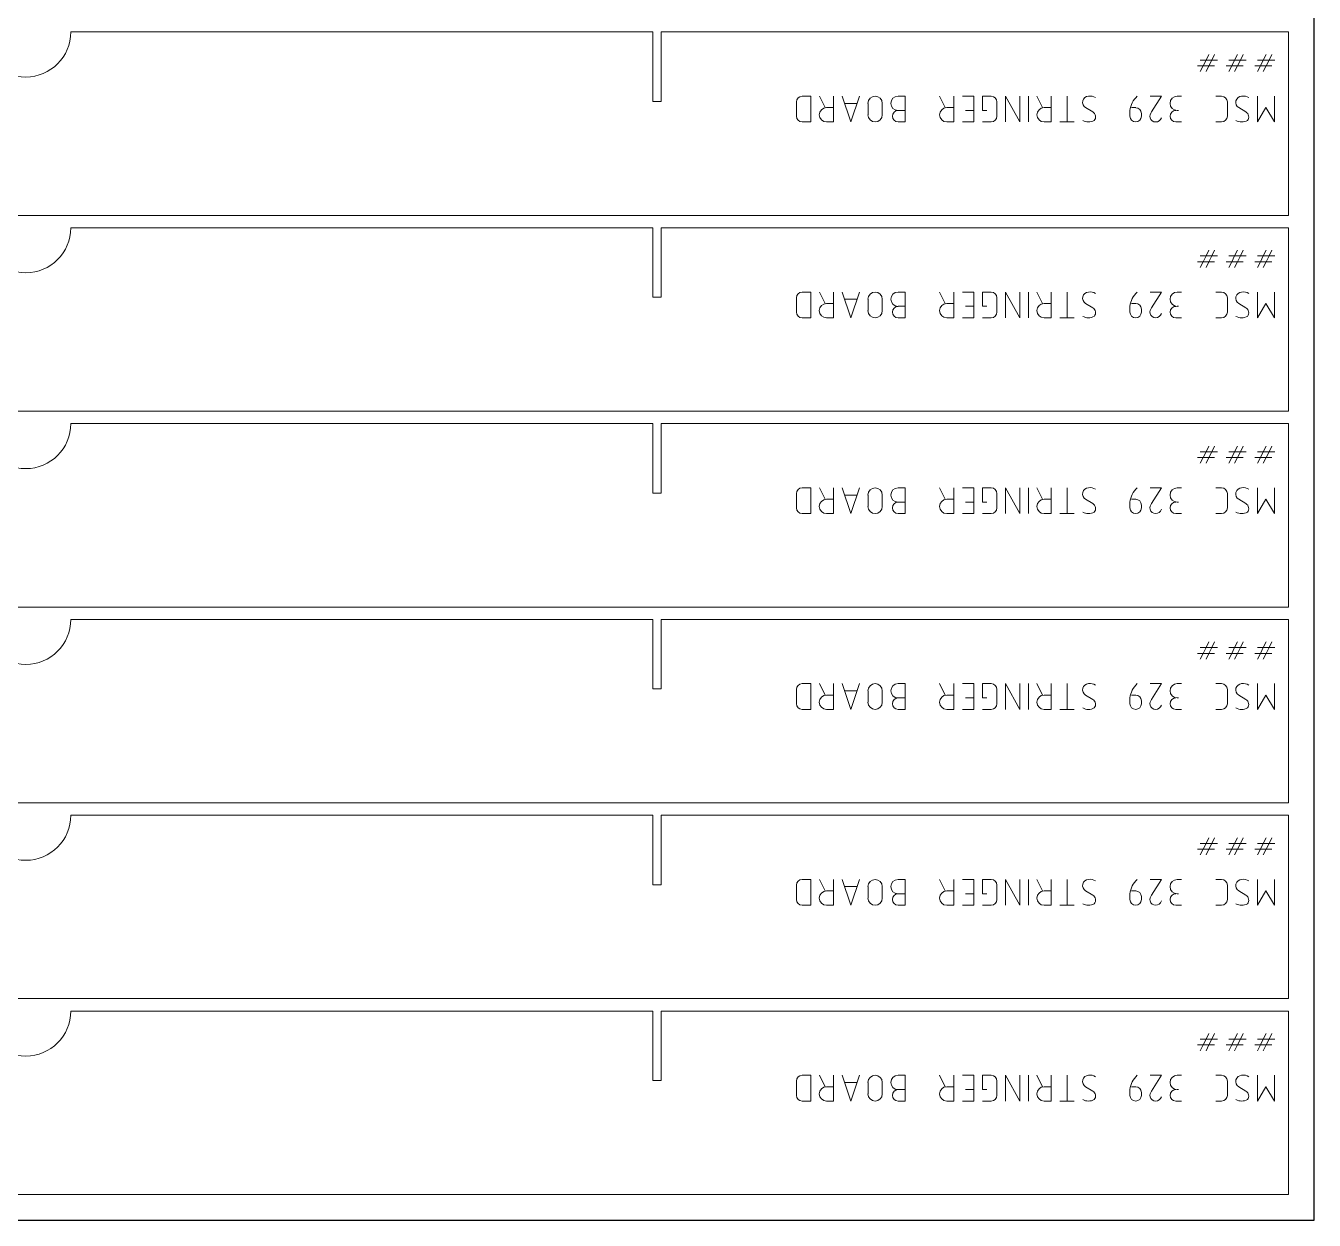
# Model space of a CAD drawing. Header units: inches. Extents: x 142 to 14402, y 211 to 2711.
# Drawn here: x 12802 to 13302, y 211 to 675 of the extents above; entities that cross this region are included whole.
import ezdxf

# ---------------------------------------------------------------- set-up
doc = ezdxf.new("R2010")
doc.units = ezdxf.units.IN
doc.header["$MEASUREMENT"] = 0
doc.layers.add('IV_MARK_SURFACE', color=2, linetype='Continuous', lineweight=5)
doc.layers.add('IV_OUTER_PROFILE', color=7, linetype='Continuous', lineweight=5)

msp = doc.modelspace()

# ---------------------------------------------------------------- linework, layer by layer
msp.add_lwpolyline([(12301.69, 211.42), (13301.69, 211.42), (13301.69, 2211.42), (12301.69, 2211.42)], close=True)
at = {"layer": 'IV_MARK_SURFACE'}
for p, q in [((13257.48, 661.67), (13259.7, 661.67)), ((13258.59, 659.45), (13259.7, 661.67)), ((13259.7, 661.67), (13260.81, 663.9)), ((13259.7, 661.67), (13261.92, 661.67)), ((13261.92, 661.67), (13260.81, 659.45)), ((13263.03, 663.9), (13261.92, 661.67)), ((13261.92, 661.67), (13264.15, 661.67)), ((13268.59, 661.67), (13270.81, 661.67)), ((13269.7, 659.45), (13270.81, 661.67)), ((13270.81, 661.67), (13271.92, 663.9)), ((13270.81, 661.67), (13273.03, 661.67)), ((13273.03, 661.67), (13271.92, 659.45)), ((13274.15, 663.9), (13273.03, 661.67)), ((13273.03, 661.67), (13275.26, 661.67)), ((13279.7, 661.67), (13281.92, 661.67)), ((13280.81, 659.45), (13281.92, 661.67)), ((13281.92, 661.67), (13283.03, 663.9)), ((13281.92, 661.67), (13284.15, 661.67)), ((13284.15, 661.67), (13283.03, 659.45)), ((13285.26, 663.9), (13284.15, 661.67)), ((13284.15, 661.67), (13286.37, 661.67)), ((13258.59, 659.45), (13256.37, 659.45)), ((13257.48, 657.23), (13258.59, 659.45)), ((13260.81, 659.45), (13258.59, 659.45)), ((13260.81, 659.45), (13259.7, 657.23)), ((13263.03, 659.45), (13260.81, 659.45)), ((13269.7, 659.45), (13267.48, 659.45)), ((13268.59, 657.23), (13269.7, 659.45)), ((13271.92, 659.45), (13269.7, 659.45)), ((13271.92, 659.45), (13270.81, 657.23)), ((13274.15, 659.45), (13271.92, 659.45)), ((13280.81, 659.45), (13278.59, 659.45)), ((13279.7, 657.23), (13280.81, 659.45)), ((13283.03, 659.45), (13280.81, 659.45)), ((13283.03, 659.45), (13281.92, 657.23)), ((13285.26, 659.45), (13283.03, 659.45)), ((13100.75, 645.46), (13100.75, 639.9)), ((13106.3, 647.68), (13102.97, 647.68)), ((13106.3, 637.68), (13106.3, 647.68)), ((13111.86, 643.24), (13109.64, 647.68)), ((13115.19, 647.68), (13115.19, 643.24)), ((13118.53, 647.68), (13121.86, 637.68)), ((13121.86, 637.68), (13125.19, 647.68)), ((13140.19, 647.68), (13142.97, 647.68)), ((13142.97, 647.68), (13142.97, 642.13)), ((13158.53, 643.24), (13156.3, 647.68)), ((13161.86, 647.68), (13161.86, 643.24)), ((13165.19, 647.68), (13169.64, 647.68)), ((13169.64, 647.68), (13169.64, 642.13)), ((13176.3, 647.68), (13172.97, 647.68)), ((13172.97, 647.68), (13172.97, 642.13)), ((13178.53, 639.9), (13178.53, 645.46)), ((13187.41, 637.68), (13181.86, 647.68)), ((13181.86, 647.68), (13181.86, 637.68)), ((13187.41, 647.68), (13187.41, 637.68)), ((13190.75, 647.68), (13190.75, 637.68)), ((13196.3, 643.24), (13194.08, 647.68)), ((13199.64, 647.68), (13199.64, 643.24)), ((13205.75, 647.68), (13205.75, 637.68)), ((13237.97, 647.68), (13242.41, 647.68)), ((13242.41, 647.68), (13238.53, 641.57)), ((13250.19, 647.68), (13248.53, 647.68)), ((13263.53, 647.68), (13265.75, 647.68)), ((13267.97, 645.46), (13267.97, 639.9)), ((13279.64, 637.68), (13279.64, 647.68)), ((13286.3, 647.68), (13286.3, 637.68)), ((13112.41, 643.24), (13115.19, 643.24)), ((13115.19, 643.24), (13115.19, 637.68)), ((13124.08, 644.9), (13119.64, 644.9)), ((13128.53, 644.9), (13128.53, 640.46)), ((13134.08, 640.46), (13134.08, 644.9)), ((13140.19, 642.13), (13142.97, 642.13)), ((13142.97, 642.13), (13142.97, 637.68)), ((13159.08, 643.24), (13161.86, 643.24)), ((13161.86, 643.24), (13161.86, 637.68)), ((13169.64, 642.13), (13166.3, 642.13)), ((13169.64, 642.13), (13169.64, 637.68)), ((13172.97, 642.13), (13174.64, 642.13)), ((13196.86, 643.24), (13199.64, 643.24)), ((13199.64, 643.24), (13199.64, 637.68)), ((13212.97, 643.24), (13215.75, 641.57)), ((13230.19, 642.13), (13230.19, 639.9)), ((13232.41, 643.24), (13230.75, 643.24)), ((13234.64, 639.9), (13234.64, 641.01)), ((13248.53, 642.13), (13249.08, 642.13)), ((13272.41, 643.24), (13275.19, 641.57)), ((13282.97, 643.24), (13279.64, 637.68)), ((13286.3, 637.68), (13282.97, 643.24)), ((13102.97, 637.68), (13106.3, 637.68)), ((13115.19, 637.68), (13112.41, 637.68)), ((13142.97, 637.68), (13140.19, 637.68)), ((13161.86, 637.68), (13159.08, 637.68)), ((13169.64, 637.68), (13165.19, 637.68)), ((13172.97, 637.68), (13176.3, 637.68)), ((13199.64, 637.68), (13196.86, 637.68)), ((13205.75, 637.68), (13202.97, 637.68)), ((13208.53, 637.68), (13205.75, 637.68)), ((13247.97, 637.68), (13250.19, 637.68)), ((13265.75, 637.68), (13263.53, 637.68)), ((13257.48, 585.67), (13259.7, 585.67)), ((13258.59, 583.45), (13259.7, 585.67)), ((13259.7, 585.67), (13260.81, 587.9)), ((13259.7, 585.67), (13261.92, 585.67)), ((13261.92, 585.67), (13260.81, 583.45)), ((13263.03, 587.9), (13261.92, 585.67)), ((13261.92, 585.67), (13264.15, 585.67)), ((13268.59, 585.67), (13270.81, 585.67)), ((13269.7, 583.45), (13270.81, 585.67)), ((13270.81, 585.67), (13271.92, 587.9)), ((13270.81, 585.67), (13273.03, 585.67)), ((13273.03, 585.67), (13271.92, 583.45)), ((13274.15, 587.9), (13273.03, 585.67)), ((13273.03, 585.67), (13275.26, 585.67)), ((13279.7, 585.67), (13281.92, 585.67)), ((13280.81, 583.45), (13281.92, 585.67)), ((13281.92, 585.67), (13283.03, 587.9)), ((13281.92, 585.67), (13284.15, 585.67)), ((13284.15, 585.67), (13283.03, 583.45)), ((13285.26, 587.9), (13284.15, 585.67)), ((13284.15, 585.67), (13286.37, 585.67)), ((13258.59, 583.45), (13256.37, 583.45)), ((13257.48, 581.23), (13258.59, 583.45)), ((13260.81, 583.45), (13258.59, 583.45)), ((13260.81, 583.45), (13259.7, 581.23)), ((13263.03, 583.45), (13260.81, 583.45)), ((13269.7, 583.45), (13267.48, 583.45)), ((13268.59, 581.23), (13269.7, 583.45)), ((13271.92, 583.45), (13269.7, 583.45)), ((13271.92, 583.45), (13270.81, 581.23)), ((13274.15, 583.45), (13271.92, 583.45)), ((13280.81, 583.45), (13278.59, 583.45)), ((13279.7, 581.23), (13280.81, 583.45)), ((13283.03, 583.45), (13280.81, 583.45)), ((13283.03, 583.45), (13281.92, 581.23)), ((13285.26, 583.45), (13283.03, 583.45)), ((13106.3, 571.68), (13102.97, 571.68)), ((13106.3, 561.68), (13106.3, 571.68)), ((13111.86, 567.24), (13109.64, 571.68)), ((13115.19, 571.68), (13115.19, 567.24)), ((13118.53, 571.68), (13121.86, 561.68)), ((13121.86, 561.68), (13125.19, 571.68)), ((13140.19, 571.68), (13142.97, 571.68)), ((13142.97, 571.68), (13142.97, 566.13)), ((13158.53, 567.24), (13156.3, 571.68)), ((13161.86, 571.68), (13161.86, 567.24)), ((13165.19, 571.68), (13169.64, 571.68)), ((13169.64, 571.68), (13169.64, 566.13)), ((13176.3, 571.68), (13172.97, 571.68)), ((13172.97, 571.68), (13172.97, 566.13)), ((13187.41, 561.68), (13181.86, 571.68)), ((13181.86, 571.68), (13181.86, 561.68)), ((13187.41, 571.68), (13187.41, 561.68)), ((13190.75, 571.68), (13190.75, 561.68)), ((13196.3, 567.24), (13194.08, 571.68)), ((13199.64, 571.68), (13199.64, 567.24)), ((13205.75, 571.68), (13205.75, 561.68)), ((13237.97, 571.68), (13242.41, 571.68)), ((13242.41, 571.68), (13238.53, 565.57)), ((13250.19, 571.68), (13248.53, 571.68)), ((13263.53, 571.68), (13265.75, 571.68)), ((13279.64, 561.68), (13279.64, 571.68)), ((13286.3, 571.68), (13286.3, 561.68)), ((13100.75, 569.46), (13100.75, 563.9)), ((13112.41, 567.24), (13115.19, 567.24)), ((13115.19, 567.24), (13115.19, 561.68)), ((13124.08, 568.9), (13119.64, 568.9)), ((13128.53, 568.9), (13128.53, 564.46)), ((13134.08, 564.46), (13134.08, 568.9)), ((13140.19, 566.13), (13142.97, 566.13)), ((13142.97, 566.13), (13142.97, 561.68)), ((13159.08, 567.24), (13161.86, 567.24)), ((13161.86, 567.24), (13161.86, 561.68)), ((13169.64, 566.13), (13166.3, 566.13)), ((13169.64, 566.13), (13169.64, 561.68)), ((13172.97, 566.13), (13174.64, 566.13)), ((13178.53, 563.9), (13178.53, 569.46)), ((13196.86, 567.24), (13199.64, 567.24)), ((13199.64, 567.24), (13199.64, 561.68)), ((13212.97, 567.24), (13215.75, 565.57)), ((13230.19, 566.13), (13230.19, 563.9)), ((13232.41, 567.24), (13230.75, 567.24)), ((13234.64, 563.9), (13234.64, 565.01)), ((13248.53, 566.13), (13249.08, 566.13)), ((13267.97, 569.46), (13267.97, 563.9)), ((13272.41, 567.24), (13275.19, 565.57)), ((13282.97, 567.24), (13279.64, 561.68)), ((13286.3, 561.68), (13282.97, 567.24)), ((13102.97, 561.68), (13106.3, 561.68)), ((13115.19, 561.68), (13112.41, 561.68)), ((13142.97, 561.68), (13140.19, 561.68)), ((13161.86, 561.68), (13159.08, 561.68)), ((13169.64, 561.68), (13165.19, 561.68)), ((13172.97, 561.68), (13176.3, 561.68)), ((13199.64, 561.68), (13196.86, 561.68)), ((13205.75, 561.68), (13202.97, 561.68)), ((13208.53, 561.68), (13205.75, 561.68)), ((13247.97, 561.68), (13250.19, 561.68)), ((13265.75, 561.68), (13263.53, 561.68)), ((13259.7, 509.67), (13260.81, 511.9)), ((13263.03, 511.9), (13261.92, 509.67)), ((13270.81, 509.67), (13271.92, 511.9)), ((13274.15, 511.9), (13273.03, 509.67)), ((13281.92, 509.67), (13283.03, 511.9)), ((13285.26, 511.9), (13284.15, 509.67)), ((13258.59, 507.45), (13256.37, 507.45)), ((13257.48, 509.67), (13259.7, 509.67)), ((13257.48, 505.23), (13258.59, 507.45)), ((13258.59, 507.45), (13259.7, 509.67)), ((13260.81, 507.45), (13258.59, 507.45)), ((13259.7, 509.67), (13261.92, 509.67)), ((13260.81, 507.45), (13259.7, 505.23)), ((13261.92, 509.67), (13260.81, 507.45)), ((13263.03, 507.45), (13260.81, 507.45)), ((13261.92, 509.67), (13264.15, 509.67)), ((13269.7, 507.45), (13267.48, 507.45)), ((13268.59, 509.67), (13270.81, 509.67)), ((13268.59, 505.23), (13269.7, 507.45)), ((13269.7, 507.45), (13270.81, 509.67)), ((13271.92, 507.45), (13269.7, 507.45)), ((13270.81, 509.67), (13273.03, 509.67)), ((13271.92, 507.45), (13270.81, 505.23)), ((13273.03, 509.67), (13271.92, 507.45)), ((13274.15, 507.45), (13271.92, 507.45)), ((13273.03, 509.67), (13275.26, 509.67)), ((13280.81, 507.45), (13278.59, 507.45)), ((13279.7, 509.67), (13281.92, 509.67)), ((13279.7, 505.23), (13280.81, 507.45)), ((13280.81, 507.45), (13281.92, 509.67)), ((13283.03, 507.45), (13280.81, 507.45)), ((13281.92, 509.67), (13284.15, 509.67)), ((13283.03, 507.45), (13281.92, 505.23)), ((13284.15, 509.67), (13283.03, 507.45)), ((13285.26, 507.45), (13283.03, 507.45)), ((13284.15, 509.67), (13286.37, 509.67)), ((13106.3, 495.68), (13102.97, 495.68)), ((13106.3, 485.68), (13106.3, 495.68)), ((13111.86, 491.24), (13109.64, 495.68)), ((13115.19, 495.68), (13115.19, 491.24)), ((13118.53, 495.68), (13121.86, 485.68)), ((13121.86, 485.68), (13125.19, 495.68)), ((13140.19, 495.68), (13142.97, 495.68)), ((13142.97, 495.68), (13142.97, 490.13)), ((13158.53, 491.24), (13156.3, 495.68)), ((13161.86, 495.68), (13161.86, 491.24)), ((13165.19, 495.68), (13169.64, 495.68)), ((13169.64, 495.68), (13169.64, 490.13)), ((13176.3, 495.68), (13172.97, 495.68)), ((13172.97, 495.68), (13172.97, 490.13)), ((13187.41, 485.68), (13181.86, 495.68)), ((13181.86, 495.68), (13181.86, 485.68)), ((13187.41, 495.68), (13187.41, 485.68)), ((13190.75, 495.68), (13190.75, 485.68)), ((13196.3, 491.24), (13194.08, 495.68)), ((13199.64, 495.68), (13199.64, 491.24)), ((13205.75, 495.68), (13205.75, 485.68)), ((13237.97, 495.68), (13242.41, 495.68)), ((13242.41, 495.68), (13238.53, 489.57)), ((13250.19, 495.68), (13248.53, 495.68)), ((13263.53, 495.68), (13265.75, 495.68)), ((13279.64, 485.68), (13279.64, 495.68)), ((13286.3, 495.68), (13286.3, 485.68)), ((13100.75, 493.46), (13100.75, 487.9)), ((13112.41, 491.24), (13115.19, 491.24)), ((13115.19, 491.24), (13115.19, 485.68)), ((13124.08, 492.9), (13119.64, 492.9)), ((13128.53, 492.9), (13128.53, 488.46)), ((13134.08, 488.46), (13134.08, 492.9)), ((13140.19, 490.13), (13142.97, 490.13)), ((13142.97, 490.13), (13142.97, 485.68)), ((13159.08, 491.24), (13161.86, 491.24)), ((13161.86, 491.24), (13161.86, 485.68)), ((13169.64, 490.13), (13166.3, 490.13)), ((13169.64, 490.13), (13169.64, 485.68)), ((13172.97, 490.13), (13174.64, 490.13)), ((13178.53, 487.9), (13178.53, 493.46)), ((13196.86, 491.24), (13199.64, 491.24)), ((13199.64, 491.24), (13199.64, 485.68)), ((13212.97, 491.24), (13215.75, 489.57)), ((13230.19, 490.13), (13230.19, 487.9)), ((13232.41, 491.24), (13230.75, 491.24)), ((13248.53, 490.13), (13249.08, 490.13)), ((13267.97, 493.46), (13267.97, 487.9)), ((13272.41, 491.24), (13275.19, 489.57)), ((13282.97, 491.24), (13279.64, 485.68)), ((13286.3, 485.68), (13282.97, 491.24)), ((13102.97, 485.68), (13106.3, 485.68)), ((13115.19, 485.68), (13112.41, 485.68)), ((13142.97, 485.68), (13140.19, 485.68)), ((13161.86, 485.68), (13159.08, 485.68)), ((13169.64, 485.68), (13165.19, 485.68)), ((13172.97, 485.68), (13176.3, 485.68)), ((13199.64, 485.68), (13196.86, 485.68)), ((13205.75, 485.68), (13202.97, 485.68)), ((13208.53, 485.68), (13205.75, 485.68)), ((13234.64, 487.9), (13234.64, 489.01)), ((13247.97, 485.68), (13250.19, 485.68)), ((13265.75, 485.68), (13263.53, 485.68)), ((13259.7, 433.67), (13260.81, 435.9)), ((13263.03, 435.9), (13261.92, 433.67)), ((13270.81, 433.67), (13271.92, 435.9)), ((13274.15, 435.9), (13273.03, 433.67)), ((13281.92, 433.67), (13283.03, 435.9)), ((13285.26, 435.9), (13284.15, 433.67)), ((13258.59, 431.45), (13256.37, 431.45)), ((13257.48, 433.67), (13259.7, 433.67)), ((13257.48, 429.23), (13258.59, 431.45)), ((13258.59, 431.45), (13259.7, 433.67)), ((13260.81, 431.45), (13258.59, 431.45)), ((13259.7, 433.67), (13261.92, 433.67)), ((13260.81, 431.45), (13259.7, 429.23)), ((13261.92, 433.67), (13260.81, 431.45)), ((13263.03, 431.45), (13260.81, 431.45)), ((13261.92, 433.67), (13264.15, 433.67)), ((13269.7, 431.45), (13267.48, 431.45)), ((13268.59, 433.67), (13270.81, 433.67)), ((13268.59, 429.23), (13269.7, 431.45)), ((13269.7, 431.45), (13270.81, 433.67)), ((13271.92, 431.45), (13269.7, 431.45)), ((13270.81, 433.67), (13273.03, 433.67)), ((13271.92, 431.45), (13270.81, 429.23)), ((13273.03, 433.67), (13271.92, 431.45)), ((13274.15, 431.45), (13271.92, 431.45)), ((13273.03, 433.67), (13275.26, 433.67)), ((13280.81, 431.45), (13278.59, 431.45)), ((13279.7, 433.67), (13281.92, 433.67)), ((13279.7, 429.23), (13280.81, 431.45)), ((13280.81, 431.45), (13281.92, 433.67)), ((13283.03, 431.45), (13280.81, 431.45)), ((13281.92, 433.67), (13284.15, 433.67)), ((13283.03, 431.45), (13281.92, 429.23)), ((13284.15, 433.67), (13283.03, 431.45)), ((13285.26, 431.45), (13283.03, 431.45)), ((13284.15, 433.67), (13286.37, 433.67)), ((13100.75, 417.46), (13100.75, 411.9)), ((13106.3, 419.68), (13102.97, 419.68)), ((13106.3, 409.68), (13106.3, 419.68)), ((13111.86, 415.24), (13109.64, 419.68)), ((13112.41, 415.24), (13115.19, 415.24)), ((13115.19, 419.68), (13115.19, 415.24)), ((13115.19, 415.24), (13115.19, 409.68)), ((13118.53, 419.68), (13121.86, 409.68)), ((13124.08, 416.9), (13119.64, 416.9)), ((13121.86, 409.68), (13125.19, 419.68)), ((13128.53, 416.9), (13128.53, 412.46)), ((13134.08, 412.46), (13134.08, 416.9)), ((13140.19, 419.68), (13142.97, 419.68)), ((13142.97, 419.68), (13142.97, 414.13)), ((13158.53, 415.24), (13156.3, 419.68)), ((13159.08, 415.24), (13161.86, 415.24)), ((13161.86, 419.68), (13161.86, 415.24)), ((13161.86, 415.24), (13161.86, 409.68)), ((13165.19, 419.68), (13169.64, 419.68)), ((13169.64, 419.68), (13169.64, 414.13)), ((13176.3, 419.68), (13172.97, 419.68)), ((13172.97, 419.68), (13172.97, 414.13)), ((13178.53, 411.9), (13178.53, 417.46)), ((13187.41, 409.68), (13181.86, 419.68)), ((13181.86, 419.68), (13181.86, 409.68)), ((13187.41, 419.68), (13187.41, 409.68)), ((13190.75, 419.68), (13190.75, 409.68)), ((13196.3, 415.24), (13194.08, 419.68)), ((13196.86, 415.24), (13199.64, 415.24)), ((13199.64, 419.68), (13199.64, 415.24)), ((13199.64, 415.24), (13199.64, 409.68)), ((13205.75, 419.68), (13205.75, 409.68)), ((13212.97, 415.24), (13215.75, 413.57)), ((13232.41, 415.24), (13230.75, 415.24)), ((13237.97, 419.68), (13242.41, 419.68)), ((13242.41, 419.68), (13238.53, 413.57)), ((13250.19, 419.68), (13248.53, 419.68)), ((13263.53, 419.68), (13265.75, 419.68)), ((13267.97, 417.46), (13267.97, 411.9)), ((13272.41, 415.24), (13275.19, 413.57)), ((13279.64, 409.68), (13279.64, 419.68)), ((13282.97, 415.24), (13279.64, 409.68)), ((13286.3, 409.68), (13282.97, 415.24)), ((13286.3, 419.68), (13286.3, 409.68)), ((13140.19, 414.13), (13142.97, 414.13)), ((13142.97, 414.13), (13142.97, 409.68)), ((13169.64, 414.13), (13166.3, 414.13)), ((13169.64, 414.13), (13169.64, 409.68)), ((13172.97, 414.13), (13174.64, 414.13)), ((13230.19, 414.13), (13230.19, 411.9)), ((13234.64, 411.9), (13234.64, 413.01)), ((13248.53, 414.13), (13249.08, 414.13)), ((13102.97, 409.68), (13106.3, 409.68)), ((13115.19, 409.68), (13112.41, 409.68)), ((13142.97, 409.68), (13140.19, 409.68)), ((13161.86, 409.68), (13159.08, 409.68)), ((13169.64, 409.68), (13165.19, 409.68)), ((13172.97, 409.68), (13176.3, 409.68)), ((13199.64, 409.68), (13196.86, 409.68)), ((13205.75, 409.68), (13202.97, 409.68)), ((13208.53, 409.68), (13205.75, 409.68)), ((13247.97, 409.68), (13250.19, 409.68)), ((13265.75, 409.68), (13263.53, 409.68)), ((13258.59, 355.45), (13256.37, 355.45)), ((13257.48, 357.67), (13259.7, 357.67)), ((13257.48, 353.23), (13258.59, 355.45)), ((13258.59, 355.45), (13259.7, 357.67)), ((13260.81, 355.45), (13258.59, 355.45)), ((13259.7, 357.67), (13260.81, 359.9)), ((13259.7, 357.67), (13261.92, 357.67)), ((13260.81, 355.45), (13259.7, 353.23)), ((13261.92, 357.67), (13260.81, 355.45)), ((13263.03, 355.45), (13260.81, 355.45)), ((13263.03, 359.9), (13261.92, 357.67)), ((13261.92, 357.67), (13264.15, 357.67)), ((13269.7, 355.45), (13267.48, 355.45)), ((13268.59, 357.67), (13270.81, 357.67)), ((13268.59, 353.23), (13269.7, 355.45)), ((13269.7, 355.45), (13270.81, 357.67)), ((13271.92, 355.45), (13269.7, 355.45)), ((13270.81, 357.67), (13271.92, 359.9)), ((13270.81, 357.67), (13273.03, 357.67)), ((13271.92, 355.45), (13270.81, 353.23)), ((13273.03, 357.67), (13271.92, 355.45)), ((13274.15, 355.45), (13271.92, 355.45)), ((13274.15, 359.9), (13273.03, 357.67)), ((13273.03, 357.67), (13275.26, 357.67)), ((13280.81, 355.45), (13278.59, 355.45)), ((13279.7, 357.67), (13281.92, 357.67)), ((13279.7, 353.23), (13280.81, 355.45)), ((13280.81, 355.45), (13281.92, 357.67)), ((13283.03, 355.45), (13280.81, 355.45)), ((13281.92, 357.67), (13283.03, 359.9)), ((13281.92, 357.67), (13284.15, 357.67)), ((13283.03, 355.45), (13281.92, 353.23)), ((13284.15, 357.67), (13283.03, 355.45)), ((13285.26, 355.45), (13283.03, 355.45)), ((13285.26, 359.9), (13284.15, 357.67)), ((13284.15, 357.67), (13286.37, 357.67)), ((13100.75, 341.46), (13100.75, 335.9)), ((13106.3, 343.68), (13102.97, 343.68)), ((13106.3, 333.68), (13106.3, 343.68)), ((13111.86, 339.24), (13109.64, 343.68)), ((13115.19, 343.68), (13115.19, 339.24)), ((13118.53, 343.68), (13121.86, 333.68)), ((13124.08, 340.9), (13119.64, 340.9)), ((13121.86, 333.68), (13125.19, 343.68)), ((13128.53, 340.9), (13128.53, 336.46)), ((13134.08, 336.46), (13134.08, 340.9)), ((13140.19, 343.68), (13142.97, 343.68)), ((13142.97, 343.68), (13142.97, 338.13)), ((13158.53, 339.24), (13156.3, 343.68)), ((13161.86, 343.68), (13161.86, 339.24)), ((13165.19, 343.68), (13169.64, 343.68)), ((13169.64, 343.68), (13169.64, 338.13)), ((13176.3, 343.68), (13172.97, 343.68)), ((13172.97, 343.68), (13172.97, 338.13)), ((13178.53, 335.9), (13178.53, 341.46)), ((13187.41, 333.68), (13181.86, 343.68)), ((13181.86, 343.68), (13181.86, 333.68)), ((13187.41, 343.68), (13187.41, 333.68)), ((13190.75, 343.68), (13190.75, 333.68)), ((13196.3, 339.24), (13194.08, 343.68)), ((13199.64, 343.68), (13199.64, 339.24)), ((13205.75, 343.68), (13205.75, 333.68)), ((13237.97, 343.68), (13242.41, 343.68)), ((13242.41, 343.68), (13238.53, 337.57)), ((13250.19, 343.68), (13248.53, 343.68)), ((13263.53, 343.68), (13265.75, 343.68)), ((13267.97, 341.46), (13267.97, 335.9)), ((13279.64, 333.68), (13279.64, 343.68)), ((13286.3, 343.68), (13286.3, 333.68)), ((13112.41, 339.24), (13115.19, 339.24)), ((13115.19, 339.24), (13115.19, 333.68)), ((13140.19, 338.13), (13142.97, 338.13)), ((13142.97, 338.13), (13142.97, 333.68)), ((13159.08, 339.24), (13161.86, 339.24)), ((13161.86, 339.24), (13161.86, 333.68)), ((13169.64, 338.13), (13166.3, 338.13)), ((13169.64, 338.13), (13169.64, 333.68)), ((13172.97, 338.13), (13174.64, 338.13)), ((13196.86, 339.24), (13199.64, 339.24)), ((13199.64, 339.24), (13199.64, 333.68)), ((13212.97, 339.24), (13215.75, 337.57)), ((13230.19, 338.13), (13230.19, 335.9)), ((13232.41, 339.24), (13230.75, 339.24)), ((13234.64, 335.9), (13234.64, 337.01)), ((13248.53, 338.13), (13249.08, 338.13)), ((13272.41, 339.24), (13275.19, 337.57)), ((13282.97, 339.24), (13279.64, 333.68)), ((13286.3, 333.68), (13282.97, 339.24)), ((13102.97, 333.68), (13106.3, 333.68)), ((13115.19, 333.68), (13112.41, 333.68)), ((13142.97, 333.68), (13140.19, 333.68)), ((13161.86, 333.68), (13159.08, 333.68)), ((13169.64, 333.68), (13165.19, 333.68)), ((13172.97, 333.68), (13176.3, 333.68)), ((13199.64, 333.68), (13196.86, 333.68)), ((13205.75, 333.68), (13202.97, 333.68)), ((13208.53, 333.68), (13205.75, 333.68)), ((13247.97, 333.68), (13250.19, 333.68)), ((13265.75, 333.68), (13263.53, 333.68)), ((13257.48, 281.67), (13259.7, 281.67)), ((13258.59, 279.45), (13259.7, 281.67)), ((13259.7, 281.67), (13260.81, 283.9)), ((13259.7, 281.67), (13261.92, 281.67)), ((13261.92, 281.67), (13260.81, 279.45)), ((13263.03, 283.9), (13261.92, 281.67)), ((13261.92, 281.67), (13264.15, 281.67)), ((13268.59, 281.67), (13270.81, 281.67)), ((13269.7, 279.45), (13270.81, 281.67)), ((13270.81, 281.67), (13271.92, 283.9)), ((13270.81, 281.67), (13273.03, 281.67)), ((13273.03, 281.67), (13271.92, 279.45)), ((13274.15, 283.9), (13273.03, 281.67)), ((13273.03, 281.67), (13275.26, 281.67)), ((13279.7, 281.67), (13281.92, 281.67)), ((13280.81, 279.45), (13281.92, 281.67)), ((13281.92, 281.67), (13283.03, 283.9)), ((13281.92, 281.67), (13284.15, 281.67)), ((13284.15, 281.67), (13283.03, 279.45)), ((13285.26, 283.9), (13284.15, 281.67)), ((13284.15, 281.67), (13286.37, 281.67)), ((13258.59, 279.45), (13256.37, 279.45)), ((13257.48, 277.23), (13258.59, 279.45)), ((13260.81, 279.45), (13258.59, 279.45)), ((13260.81, 279.45), (13259.7, 277.23)), ((13263.03, 279.45), (13260.81, 279.45)), ((13269.7, 279.45), (13267.48, 279.45)), ((13268.59, 277.23), (13269.7, 279.45)), ((13271.92, 279.45), (13269.7, 279.45)), ((13271.92, 279.45), (13270.81, 277.23)), ((13274.15, 279.45), (13271.92, 279.45)), ((13280.81, 279.45), (13278.59, 279.45)), ((13279.7, 277.23), (13280.81, 279.45)), ((13283.03, 279.45), (13280.81, 279.45)), ((13283.03, 279.45), (13281.92, 277.23)), ((13285.26, 279.45), (13283.03, 279.45)), ((13100.75, 265.46), (13100.75, 259.9)), ((13106.3, 267.68), (13102.97, 267.68)), ((13106.3, 257.68), (13106.3, 267.68)), ((13111.86, 263.24), (13109.64, 267.68)), ((13115.19, 267.68), (13115.19, 263.24)), ((13118.53, 267.68), (13121.86, 257.68)), ((13121.86, 257.68), (13125.19, 267.68)), ((13140.19, 267.68), (13142.97, 267.68)), ((13142.97, 267.68), (13142.97, 262.13)), ((13158.53, 263.24), (13156.3, 267.68)), ((13161.86, 267.68), (13161.86, 263.24)), ((13165.19, 267.68), (13169.64, 267.68)), ((13169.64, 267.68), (13169.64, 262.13)), ((13176.3, 267.68), (13172.97, 267.68)), ((13172.97, 267.68), (13172.97, 262.13)), ((13178.53, 259.9), (13178.53, 265.46)), ((13187.41, 257.68), (13181.86, 267.68)), ((13181.86, 267.68), (13181.86, 257.68)), ((13187.41, 267.68), (13187.41, 257.68)), ((13190.75, 267.68), (13190.75, 257.68)), ((13196.3, 263.24), (13194.08, 267.68)), ((13199.64, 267.68), (13199.64, 263.24)), ((13205.75, 267.68), (13205.75, 257.68)), ((13237.97, 267.68), (13242.41, 267.68)), ((13242.41, 267.68), (13238.53, 261.57)), ((13250.19, 267.68), (13248.53, 267.68)), ((13263.53, 267.68), (13265.75, 267.68)), ((13267.97, 265.46), (13267.97, 259.9)), ((13279.64, 257.68), (13279.64, 267.68)), ((13286.3, 267.68), (13286.3, 257.68)), ((13112.41, 263.24), (13115.19, 263.24)), ((13115.19, 263.24), (13115.19, 257.68)), ((13124.08, 264.9), (13119.64, 264.9)), ((13128.53, 264.9), (13128.53, 260.46)), ((13134.08, 260.46), (13134.08, 264.9)), ((13140.19, 262.13), (13142.97, 262.13)), ((13142.97, 262.13), (13142.97, 257.68)), ((13159.08, 263.24), (13161.86, 263.24)), ((13161.86, 263.24), (13161.86, 257.68)), ((13169.64, 262.13), (13166.3, 262.13)), ((13169.64, 262.13), (13169.64, 257.68)), ((13172.97, 262.13), (13174.64, 262.13)), ((13196.86, 263.24), (13199.64, 263.24)), ((13199.64, 263.24), (13199.64, 257.68)), ((13212.97, 263.24), (13215.75, 261.57)), ((13230.19, 262.13), (13230.19, 259.9)), ((13232.41, 263.24), (13230.75, 263.24)), ((13234.64, 259.9), (13234.64, 261.01)), ((13248.53, 262.13), (13249.08, 262.13)), ((13272.41, 263.24), (13275.19, 261.57)), ((13282.97, 263.24), (13279.64, 257.68)), ((13286.3, 257.68), (13282.97, 263.24)), ((13102.97, 257.68), (13106.3, 257.68)), ((13115.19, 257.68), (13112.41, 257.68)), ((13142.97, 257.68), (13140.19, 257.68)), ((13161.86, 257.68), (13159.08, 257.68)), ((13169.64, 257.68), (13165.19, 257.68)), ((13172.97, 257.68), (13176.3, 257.68)), ((13199.64, 257.68), (13196.86, 257.68)), ((13205.75, 257.68), (13202.97, 257.68)), ((13208.53, 257.68), (13205.75, 257.68)), ((13247.97, 257.68), (13250.19, 257.68)), ((13265.75, 257.68), (13263.53, 257.68))]:
    msp.add_line(p, q, dxfattribs=at)
for centre, radius, start, end in [((13102.97, 645.46), 2.22, 90, 180), ((13131.3, 644.9), 2.78, 0, 180), ((13140.19, 644.9), 2.78, 90, 270), ((13176.3, 645.46), 2.22, 0, 90), ((13214.18, 645.3), 2.39, 92.3685, 239.559), ((13214.79, 644.01), 3.74, 56.4174, 100.9627), ((13239, 641.19), 8.86, 132.9047, 173.9652), ((13248.53, 644.9), 2.78, 90, 270), ((13265.75, 645.46), 2.22, 0, 90), ((13273.62, 645.3), 2.39, 92.3685, 239.559), ((13274.24, 644.01), 3.74, 56.4174, 100.9627), ((13112.41, 640.46), 2.78, 90, 270), ((13131.3, 640.46), 2.78, 180, 0), ((13140.19, 639.9), 2.22, 90, 270), ((13159.08, 640.46), 2.78, 90, 270), ((13196.86, 640.46), 2.78, 90, 270), ((13214.62, 639.67), 2.21, 319.6263, 59.2984), ((13232.41, 641.01), 2.22, 0, 90), ((13240.96, 639.78), 3.02, 143.6911, 188.2364), ((13247.97, 639.9), 2.22, 90, 270), ((13274.06, 639.67), 2.21, 319.6263, 59.2984), ((13102.97, 639.9), 2.22, 180, 270), ((13176.3, 639.9), 2.22, 270, 0), ((13214.08, 642.37), 4.69, 241.7153, 298.2847), ((13232.41, 639.9), 2.22, 180, 0), ((13240.19, 640), 2.32, 196.4047, 343.5953), ((13265.75, 639.9), 2.22, 270, 0), ((13273.53, 642.37), 4.69, 241.7153, 298.2847), ((13102.97, 569.46), 2.22, 90, 180), ((13131.3, 568.9), 2.78, 0, 180), ((13140.19, 568.9), 2.78, 90, 270), ((13176.3, 569.46), 2.22, 0, 90), ((13214.18, 569.3), 2.39, 92.3685, 239.559), ((13214.79, 568.01), 3.74, 56.4174, 100.9627), ((13239, 565.19), 8.86, 132.9047, 173.9652), ((13248.53, 568.9), 2.78, 90, 270), ((13265.75, 569.46), 2.22, 0, 90), ((13273.62, 569.3), 2.39, 92.3685, 239.559), ((13274.24, 568.01), 3.74, 56.4174, 100.9627), ((13112.41, 564.46), 2.78, 90, 270), ((13140.19, 563.9), 2.22, 90, 270), ((13159.08, 564.46), 2.78, 90, 270), ((13196.86, 564.46), 2.78, 90, 270), ((13214.62, 563.67), 2.21, 319.6263, 59.2984), ((13232.41, 565.01), 2.22, 0, 90), ((13240.96, 563.78), 3.02, 143.6911, 188.2364), ((13247.97, 563.9), 2.22, 90, 270), ((13274.06, 563.67), 2.21, 319.6263, 59.2984), ((13102.97, 563.9), 2.22, 180, 270), ((13131.3, 564.46), 2.78, 180, 0), ((13176.3, 563.9), 2.22, 270, 0), ((13214.08, 566.37), 4.69, 241.7153, 298.2847), ((13232.41, 563.9), 2.22, 180, 0), ((13240.19, 564), 2.32, 196.4047, 343.5953), ((13265.75, 563.9), 2.22, 270, 0), ((13273.53, 566.37), 4.69, 241.7153, 298.2847), ((13102.97, 493.46), 2.22, 90, 180), ((13131.3, 492.9), 2.78, 0, 180), ((13140.19, 492.9), 2.78, 90, 270), ((13176.3, 493.46), 2.22, 0, 90), ((13214.18, 493.3), 2.39, 92.3685, 239.559), ((13214.79, 492.01), 3.74, 56.4174, 100.9627), ((13239, 489.19), 8.86, 132.9047, 173.9652), ((13248.53, 492.9), 2.78, 90, 270), ((13265.75, 493.46), 2.22, 0, 90), ((13273.62, 493.3), 2.39, 92.3685, 239.559), ((13274.24, 492.01), 3.74, 56.4174, 100.9627), ((13112.41, 488.46), 2.78, 90, 270), ((13140.19, 487.9), 2.22, 90, 270), ((13159.08, 488.46), 2.78, 90, 270), ((13196.86, 488.46), 2.78, 90, 270), ((13232.41, 489.01), 2.22, 0, 90), ((13247.97, 487.9), 2.22, 90, 270), ((13102.97, 487.9), 2.22, 180, 270), ((13131.3, 488.46), 2.78, 180, 0), ((13176.3, 487.9), 2.22, 270, 0), ((13214.08, 490.37), 4.69, 241.7153, 298.2847), ((13214.62, 487.67), 2.21, 319.6263, 59.2984), ((13232.41, 487.9), 2.22, 180, 0), ((13240.96, 487.78), 3.02, 143.6911, 188.2364), ((13240.19, 488), 2.32, 196.4047, 343.5953), ((13265.75, 487.9), 2.22, 270, 0), ((13273.53, 490.37), 4.69, 241.7153, 298.2847), ((13274.06, 487.67), 2.21, 319.6263, 59.2984), ((13102.97, 417.46), 2.22, 90, 180), ((13112.41, 412.46), 2.78, 90, 270), ((13131.3, 416.9), 2.78, 0, 180), ((13140.19, 416.9), 2.78, 90, 270), ((13159.08, 412.46), 2.78, 90, 270), ((13176.3, 417.46), 2.22, 0, 90), ((13196.86, 412.46), 2.78, 90, 270), ((13214.18, 417.3), 2.39, 92.3685, 239.559), ((13214.79, 416.01), 3.74, 56.4174, 100.9627), ((13239, 413.19), 8.86, 132.9047, 173.9652), ((13232.41, 413.01), 2.22, 0, 90), ((13248.53, 416.9), 2.78, 90, 270), ((13265.75, 417.46), 2.22, 0, 90), ((13273.62, 417.3), 2.39, 92.3685, 239.559), ((13274.24, 416.01), 3.74, 56.4174, 100.9627), ((13102.97, 411.9), 2.22, 180, 270), ((13131.3, 412.46), 2.78, 180, 0), ((13140.19, 411.9), 2.22, 90, 270), ((13176.3, 411.9), 2.22, 270, 0), ((13214.08, 414.37), 4.69, 241.7153, 298.2847), ((13214.62, 411.67), 2.21, 319.6263, 59.2984), ((13232.41, 411.9), 2.22, 180, 0), ((13240.96, 411.78), 3.02, 143.6911, 188.2364), ((13240.19, 412), 2.32, 196.4047, 343.5953), ((13247.97, 411.9), 2.22, 90, 270), ((13265.75, 411.9), 2.22, 270, 0), ((13273.53, 414.37), 4.69, 241.7153, 298.2847), ((13274.06, 411.67), 2.21, 319.6263, 59.2984), ((13102.97, 341.46), 2.22, 90, 180), ((13131.3, 340.9), 2.78, 0, 180), ((13140.19, 340.9), 2.78, 90, 270), ((13176.3, 341.46), 2.22, 0, 90), ((13214.18, 341.3), 2.39, 92.3685, 239.559), ((13214.79, 340.01), 3.74, 56.4174, 100.9627), ((13239, 337.19), 8.86, 132.9047, 173.9652), ((13248.53, 340.9), 2.78, 90, 270), ((13265.75, 341.46), 2.22, 0, 90), ((13273.62, 341.3), 2.39, 92.3685, 239.559), ((13274.24, 340.01), 3.74, 56.4174, 100.9627), ((13102.97, 335.9), 2.22, 180, 270), ((13112.41, 336.46), 2.78, 90, 270), ((13131.3, 336.46), 2.78, 180, 0), ((13140.19, 335.9), 2.22, 90, 270), ((13159.08, 336.46), 2.78, 90, 270), ((13176.3, 335.9), 2.22, 270, 0), ((13196.86, 336.46), 2.78, 90, 270), ((13214.62, 335.67), 2.21, 319.6263, 59.2984), ((13232.41, 335.9), 2.22, 180, 0), ((13232.41, 337.01), 2.22, 0, 90), ((13240.96, 335.78), 3.02, 143.6911, 188.2364), ((13240.19, 336), 2.32, 196.4047, 343.5953), ((13247.97, 335.9), 2.22, 90, 270), ((13265.75, 335.9), 2.22, 270, 0), ((13274.06, 335.67), 2.21, 319.6263, 59.2984), ((13214.08, 338.37), 4.69, 241.7153, 298.2847), ((13273.53, 338.37), 4.69, 241.7153, 298.2847), ((13102.97, 265.46), 2.22, 90, 180), ((13131.3, 264.9), 2.78, 0, 180), ((13140.19, 264.9), 2.78, 90, 270), ((13176.3, 265.46), 2.22, 0, 90), ((13214.18, 265.3), 2.39, 92.3685, 239.559), ((13214.79, 264.01), 3.74, 56.4174, 100.9627), ((13239, 261.19), 8.86, 132.9047, 173.9652), ((13248.53, 264.9), 2.78, 90, 270), ((13265.75, 265.46), 2.22, 0, 90), ((13273.62, 265.3), 2.39, 92.3685, 239.559), ((13274.24, 264.01), 3.74, 56.4174, 100.9627), ((13112.41, 260.46), 2.78, 90, 270), ((13131.3, 260.46), 2.78, 180, 0), ((13140.19, 259.9), 2.22, 90, 270), ((13159.08, 260.46), 2.78, 90, 270), ((13196.86, 260.46), 2.78, 90, 270), ((13214.62, 259.67), 2.21, 319.6263, 59.2984), ((13232.41, 261.01), 2.22, 0, 90), ((13240.96, 259.78), 3.02, 143.6911, 188.2364), ((13247.97, 259.9), 2.22, 90, 270), ((13274.06, 259.67), 2.21, 319.6263, 59.2984), ((13102.97, 259.9), 2.22, 180, 270), ((13176.3, 259.9), 2.22, 270, 0), ((13214.08, 262.37), 4.69, 241.7153, 298.2847), ((13232.41, 259.9), 2.22, 180, 0), ((13240.19, 260), 2.32, 196.4047, 343.5953), ((13265.75, 259.9), 2.22, 270, 0), ((13273.53, 262.37), 4.69, 241.7153, 298.2847)]:
    msp.add_arc(centre, radius, start, end, dxfattribs=at)
at = {"layer": 'IV_OUTER_PROFILE'}
for p, q in [((12819.19, 672.63), (13045.09, 672.63)), ((13045.09, 645.63), (13045.09, 672.63)), ((13048.29, 672.63), (13048.29, 645.63)), ((13048.29, 672.63), (13291.69, 672.63)), ((13291.69, 672.63), (13291.69, 601.42)), ((13048.29, 645.63), (13045.09, 645.63)), ((12311.69, 601.42), (13291.69, 601.42)), ((12819.19, 596.63), (13045.09, 596.63)), ((13045.09, 569.63), (13045.09, 596.63)), ((13048.29, 596.63), (13048.29, 569.63)), ((13048.29, 596.63), (13291.69, 596.63)), ((13291.69, 596.63), (13291.69, 525.42)), ((13048.29, 569.63), (13045.09, 569.63)), ((12311.69, 525.42), (13291.69, 525.42)), ((12819.19, 520.63), (13045.09, 520.63)), ((13045.09, 493.63), (13045.09, 520.63)), ((13048.29, 520.63), (13048.29, 493.63)), ((13048.29, 520.63), (13291.69, 520.63)), ((13291.69, 520.63), (13291.69, 449.42)), ((13048.29, 493.63), (13045.09, 493.63)), ((12311.69, 449.42), (13291.69, 449.42)), ((12819.19, 444.63), (13045.09, 444.63)), ((13045.09, 417.63), (13045.09, 444.63)), ((13048.29, 444.63), (13048.29, 417.63)), ((13048.29, 444.63), (13291.69, 444.63)), ((13291.69, 444.63), (13291.69, 373.42)), ((13048.29, 417.63), (13045.09, 417.63)), ((12311.69, 373.42), (13291.69, 373.42)), ((12819.19, 368.63), (13045.09, 368.63)), ((13045.09, 341.63), (13045.09, 368.63)), ((13048.29, 368.63), (13048.29, 341.63)), ((13048.29, 368.63), (13291.69, 368.63)), ((13291.69, 368.63), (13291.69, 297.42)), ((13048.29, 341.63), (13045.09, 341.63)), ((12311.69, 297.42), (13291.69, 297.42)), ((12819.19, 292.63), (13045.09, 292.63)), ((13045.09, 265.63), (13045.09, 292.63)), ((13048.29, 292.63), (13048.29, 265.63)), ((13048.29, 292.63), (13291.69, 292.63)), ((13291.69, 292.63), (13291.69, 221.42)), ((13048.29, 265.63), (13045.09, 265.63)), ((12311.69, 221.42), (13291.69, 221.42))]:
    msp.add_line(p, q, dxfattribs=at)
for centre in [(12801.69, 672.63), (12801.69, 596.63), (12801.69, 520.63), (12801.69, 444.63), (12801.69, 368.63), (12801.69, 292.63)]:
    msp.add_arc(centre, 17.5, 180, 0, dxfattribs=at)

doc.saveas('drawing.dxf')
